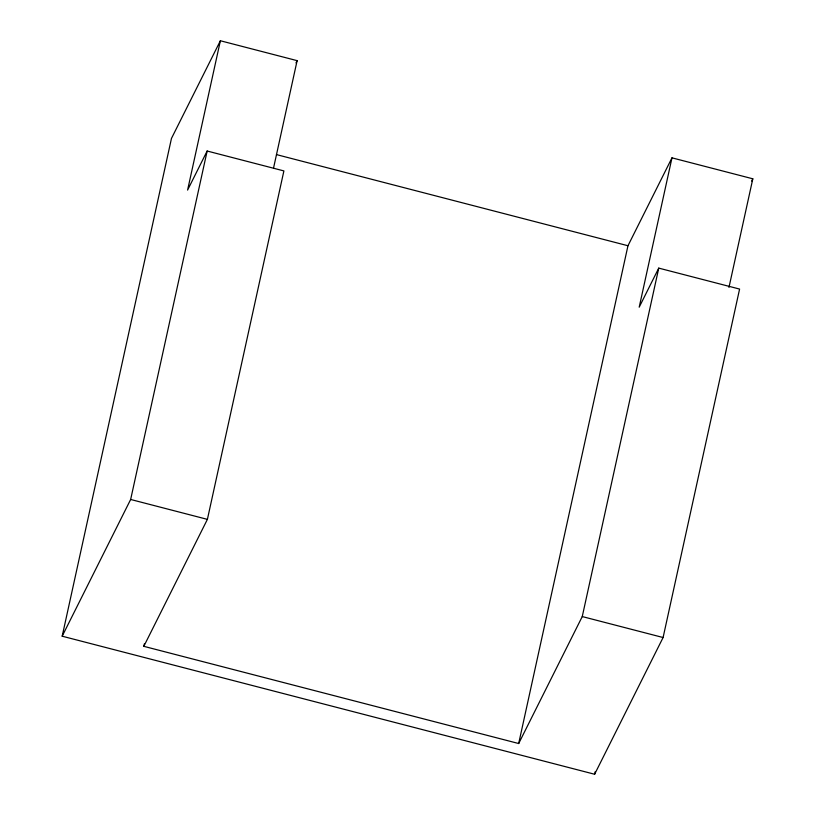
<?xml version="1.0" encoding="UTF-8"?>
<svg xmlns="http://www.w3.org/2000/svg" width="815" height="815" viewBox="0 0 815 815"><rect width="100%" height="100%" fill="white"/><g stroke="black" fill="none" stroke-linecap="round" stroke-linejoin="round"><path stroke-width="1.22" d="M728.967 287.41L752.816 178.801L671.978 157.845L639.194 307.184L658.754 268.115L739.592 289.07L663.094 637.524L594.624 774.25L62.184 636.199L171.466 138.418L220.376 40.75L297.118 60.646L273.545 168.022M220.376 40.75L187.593 190.089L207.153 151.02L283.895 170.916L207.397 519.369L143.817 646.326L518.686 743.525L582.256 616.568L658.754 268.115M62.184 636.199L130.655 499.473L207.153 151.02M143.817 646.326L144.367 643.85M518.686 743.525L627.968 245.743L671.978 157.845M594.624 774.25L595.174 771.764M295.988 62.898L297.118 60.646M751.675 181.073L752.816 178.801M276.458 154.595L627.968 245.743M130.655 499.473L207.397 519.369M582.256 616.568L663.094 637.524"/></g></svg>
